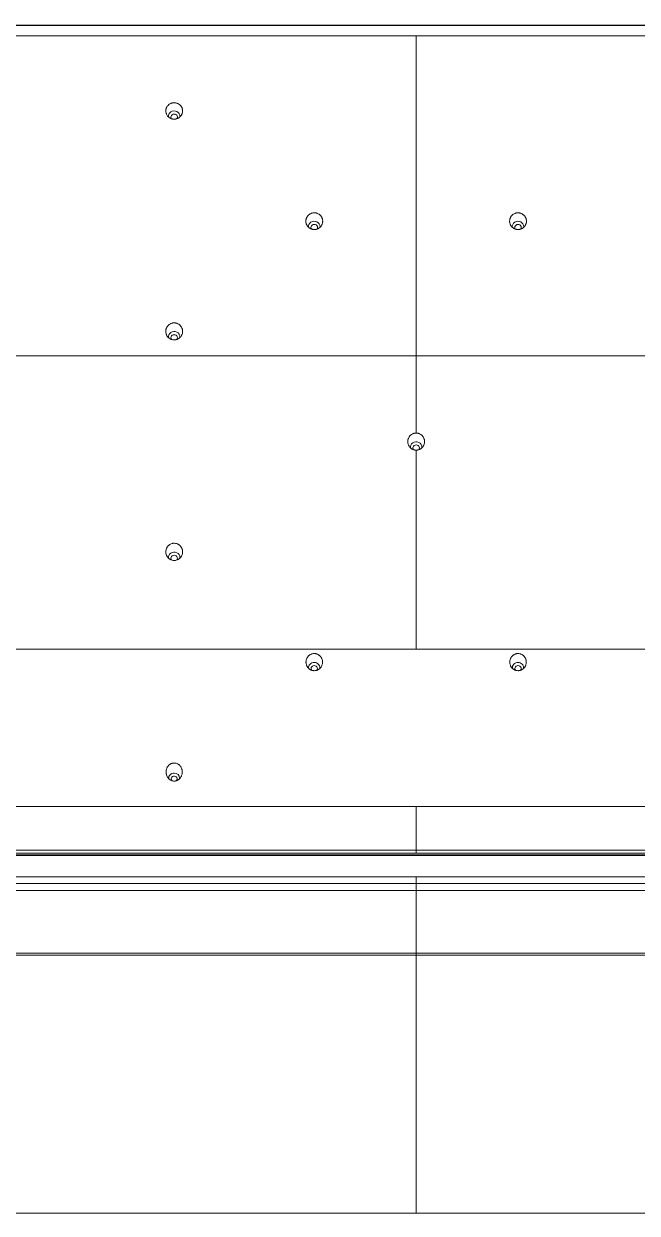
# Model space of a CAD drawing. Header units: inches. Extents: x 3778 to 56227, y -16914 to 35091.
# Drawn here: x 47082.6 to 47155.2, y -10690.3 to -10549.6 of the extents above; entities that cross this region are included whole.
import ezdxf

# ---------------------------------------------------------------- set-up
doc = ezdxf.new("R2010")
doc.units = ezdxf.units.IN
doc.header["$LTSCALE"] = 100
doc.header["$MEASUREMENT"] = 0
doc.layers.add('2-con', color=2, linetype='Continuous')
doc.layers.add('mark-B', color=2, linetype='Continuous', lineweight=20)

# ---------------------------------------------------------------- blocks, each defined once
blk = doc.blocks.new('무풍1way 일반')
at = {"layer": 'mark-B'}
for p, q in [((0, -390.27), (0, -390.48)), ((0, -390.27), (0, -390.48)), ((0, -398.74), (0, -399.52)), ((0, -398.74), (0, -399.52)), ((0, -402.05), (0, -402.14)), ((0, -402.34), (0, -402.66)), ((0, -402.66), (0, -407.82)), ((-439.26, -500.22), (439.26, -500.22)), ((-439.26, -500.24), (439.26, -500.24))]:
    blk.add_line(p, q, dxfattribs=at)
for centre, major_axis, start_param, end_param in [((28.62, -411.21), (-0.641, 0), 6.096653, 6.283185), ((28.62, -411.21), (-0.641, 0), 0, 1.570794), ((28.62, -411.11), (0.346, 0), 2.380343, 6.283185), ((28.62, -411.21), (-0.641, 0), 1.570794, 3.288362), ((28.62, -411.11), (0.346, 0), 0, 0.853236), ((-12.05, -424.26), (-0.666, 0), 6.13553, 6.283185), ((-12.05, -424.26), (-0.666, 0), 0, 1.5708), ((-12.05, -424.16), (0.372, 0), 2.50954, 6.283185), ((-12.05, -424.26), (-0.666, 0), 1.570794, 3.286499), ((-12.05, -424.16), (0.372, 0), 0, 0.653554), ((12.05, -424.26), (-0.666, 0), 6.14093, 6.283185), ((12.05, -424.26), (-0.666, 0), 0, 1.5708), ((12.05, -424.16), (0.372, 0), 2.493546, 6.283185), ((12.05, -424.26), (-0.666, 0), 1.570794, 3.290714), ((12.05, -424.16), (0.372, 0), 0, 0.633621), ((28.62, -437.3), (-0.681, 0), 0, 3.311922), ((28.62, -437.3), (-0.681, 0), 6.15644, 6.283185), ((28.62, -437.2), (0.387, 0), 2.490793, 6.283185), ((28.62, -437.2), (0.387, 0), 0, 0.634301), ((0, -450.25), (0.387, 0), 2.526337, 6.283185), ((0, -450.25), (0.387, 0), 0, 0.613598), ((0, -450.34), (-0.681, 0), 6.135337, 6.283185), ((0, -450.34), (-0.681, 0), 0, 3.300442), ((28.62, -463.39), (-0.681, 0), 0, 3.286792), ((28.62, -463.39), (-0.681, 0), 6.15379, 6.283185), ((28.62, -463.29), (0.387, 0), 2.540567, 6.283185), ((28.62, -463.29), (0.387, 0), 0, 0.589341), ((-12.05, -476.43), (-0.681, 0), 0, 3.280215), ((-12.05, -476.43), (-0.681, 0), 6.165082, 6.283185), ((-12.05, -476.33), (0.387, 0), 2.580027, 6.283185), ((-12.05, -476.33), (0.387, 0), 0, 0.551253), ((12.05, -476.43), (-0.681, 0), 0, 3.276874), ((12.05, -476.43), (-0.681, 0), 6.16066, 6.283185), ((12.05, -476.33), (0.387, 0), 2.577081, 6.283185), ((12.05, -476.33), (0.387, 0), 0, 0.54782), ((28.62, -489.48), (-0.681, 0), 6.167241, 6.283185), ((28.62, -489.48), (-0.681, 0), 0, 3.267548), ((28.62, -489.38), (0.387, 0), 2.611061, 6.283185), ((28.62, -489.38), (0.387, 0), 0, 0.506585)]:
    blk.add_ellipse(centre, major_axis=major_axis, ratio=0.913545, start_param=start_param, end_param=end_param, dxfattribs=at)
for points, degree, knots in [([(-456.22, -359.74), (-451.47, -359.74), (-441.96, -359.74), (-422.95, -359.74), (-389.69, -359.74), (-342.16, -359.74), (-285.14, -359.74), (-209.1, -359.74), (-114.05, -359.74), (-38.02, -359.74), (0, -359.74)], 3, [0, 0, 0, 0, 0.03125, 0.0625, 0.125, 0.25, 0.375, 0.5, 0.75, 1, 1, 1, 1]), ([(-456.22, -359.74), (-451.47, -359.74), (-441.96, -359.74), (-422.95, -359.74), (-389.69, -359.74), (-342.16, -359.74), (-285.14, -359.74), (-209.1, -359.74), (-114.05, -359.74), (-38.02, -359.74), (0, -359.74)], 3, [0, 0, 0, 0, 0.03125, 0.0625, 0.125, 0.25, 0.375, 0.5, 0.75, 1, 1, 1, 1]), ([(0, -359.74), (38.02, -359.74), (114.05, -359.74), (209.1, -359.74), (285.14, -359.74), (342.16, -359.74), (389.69, -359.74), (422.95, -359.74), (441.96, -359.74), (451.47, -359.74), (456.22, -359.74)], 3, [0, 0, 0, 0, 0.25, 0.5, 0.625, 0.75, 0.875, 0.9375, 0.96875, 1, 1, 1, 1]), ([(0, -359.74), (38.02, -359.74), (114.05, -359.74), (209.1, -359.74), (285.14, -359.74), (342.16, -359.74), (389.69, -359.74), (422.95, -359.74), (441.96, -359.74), (451.47, -359.74), (456.22, -359.74)], 3, [0, 0, 0, 0, 0.25, 0.5, 0.625, 0.75, 0.875, 0.9375, 0.96875, 1, 1, 1, 1]), ([(0, -390.48), (-70.86, -390.48), (-141.72, -390.48), (-248.01, -390.48), (-301.15, -390.48), (-363.15, -390.48), (-394.15, -390.48), (-411.87, -390.48), (-420.73, -390.48), (-425.15, -390.48)], 3, [0, 0, 0, 0, 0.5, 0.5, 0.75, 0.875, 0.9375, 0.96875, 1, 1, 1, 1]), ([(0, -390.48), (-70.86, -390.48), (-141.72, -390.48), (-248.01, -390.48), (-301.15, -390.48), (-363.15, -390.48), (-394.15, -390.48), (-411.87, -390.48), (-420.73, -390.48), (-425.15, -390.48)], 3, [0, 0, 0, 0, 0.5, 0.5, 0.75, 0.875, 0.9375, 0.96875, 1, 1, 1, 1]), ([(425.15, -390.48), (420.73, -390.48), (411.87, -390.48), (394.15, -390.48), (363.15, -390.48), (301.15, -390.48), (177.15, -390.48), (70.86, -390.48), (0, -390.48)], 3, [0, 0, 0, 0, 0.03125, 0.0625, 0.125, 0.25, 0.5, 1, 1, 1, 1]), ([(425.15, -390.48), (420.73, -390.48), (411.87, -390.48), (394.15, -390.48), (363.15, -390.48), (301.15, -390.48), (177.15, -390.48), (70.86, -390.48), (0, -390.48)], 3, [0, 0, 0, 0, 0.03125, 0.0625, 0.125, 0.25, 0.5, 1, 1, 1, 1]), ([(0, -397.9), (-35.56, -397.9), (-106.68, -397.9), (-213.36, -397.9), (-302.26, -397.9), (-364.49, -397.9), (-395.6, -397.9), (-413.38, -397.9), (-422.27, -397.9), (-426.72, -397.9)], 3, [0, 0, 0, 0, 0.25, 0.5, 0.75, 0.875, 0.9375, 0.96875, 1, 1, 1, 1]), ([(0, -397.9), (-35.56, -397.9), (-106.68, -397.9), (-213.36, -397.9), (-302.26, -397.9), (-364.49, -397.9), (-395.6, -397.9), (-413.38, -397.9), (-422.27, -397.9), (-426.72, -397.9)], 3, [0, 0, 0, 0, 0.25, 0.5, 0.75, 0.875, 0.9375, 0.96875, 1, 1, 1, 1]), ([(426.72, -397.9), (422.27, -397.9), (413.38, -397.9), (395.6, -397.9), (364.49, -397.9), (302.26, -397.9), (213.36, -397.9), (106.68, -397.9), (35.56, -397.9), (0, -397.9)], 3, [0, 0, 0, 0, 0.03125, 0.0625, 0.125, 0.25, 0.5, 0.75, 1, 1, 1, 1]), ([(426.72, -397.9), (422.27, -397.9), (413.38, -397.9), (395.6, -397.9), (364.49, -397.9), (302.26, -397.9), (213.36, -397.9), (106.68, -397.9), (35.56, -397.9), (0, -397.9)], 3, [0, 0, 0, 0, 0.03125, 0.0625, 0.125, 0.25, 0.5, 0.75, 1, 1, 1, 1]), ([(-426.89, -398.74), (-422.45, -398.74), (-418, -398.74), (-409.11, -398.74), (-404.66, -398.74), (-391.32, -398.74), (-382.43, -398.74), (-355.74, -398.74), (-302.38, -398.74), (-249.02, -398.74), (-142.3, -398.74), (-71.15, -398.74), (0, -398.74)], 3, [0, 0, 0, 0, 0.03125, 0.03125, 0.0625, 0.0625, 0.125, 0.125, 0.25, 0.5, 0.5, 1, 1, 1, 1]), ([(-426.89, -398.74), (-422.45, -398.74), (-418, -398.74), (-409.11, -398.74), (-404.66, -398.74), (-391.32, -398.74), (-382.43, -398.74), (-355.74, -398.74), (-302.38, -398.74), (-249.02, -398.74), (-142.3, -398.74), (-71.15, -398.74), (0, -398.74)], 3, [0, 0, 0, 0, 0.03125, 0.03125, 0.0625, 0.0625, 0.125, 0.125, 0.25, 0.5, 0.5, 1, 1, 1, 1]), ([(0, -398.74), (71.15, -398.74), (142.3, -398.74), (249.02, -398.74), (284.6, -398.74), (337.96, -398.74), (355.74, -398.74), (382.43, -398.74), (391.32, -398.74), (404.66, -398.74), (409.11, -398.74), (418, -398.74), (422.45, -398.74), (426.89, -398.74)], 3, [0, 0, 0, 0, 0.5, 0.5, 0.75, 0.75, 0.875, 0.875, 0.9375, 0.9375, 0.96875, 0.96875, 1, 1, 1, 1]), ([(0, -398.74), (71.15, -398.74), (142.3, -398.74), (249.02, -398.74), (284.6, -398.74), (337.96, -398.74), (355.74, -398.74), (382.43, -398.74), (391.32, -398.74), (404.66, -398.74), (409.11, -398.74), (418, -398.74), (422.45, -398.74), (426.89, -398.74)], 3, [0, 0, 0, 0, 0.5, 0.5, 0.75, 0.75, 0.875, 0.875, 0.9375, 0.9375, 0.96875, 0.96875, 1, 1, 1, 1]), ([(-426.89, -402.05), (-422.44, -402.05), (-418, -402.05), (-409.1, -402.05), (-404.66, -402.05), (-391.32, -402.05), (-382.42, -402.05), (-355.74, -402.05), (-337.96, -402.05), (-284.59, -402.05), (-249.02, -402.05), (-142.3, -402.05), (-71.15, -402.05), (0, -402.05)], 3, [0, 0, 0, 0, 0.03125, 0.03125, 0.0625, 0.0625, 0.125, 0.125, 0.25, 0.25, 0.5, 0.5, 1, 1, 1, 1]), ([(0, -402.14), (-71.15, -402.14), (-142.3, -402.14), (-249.02, -402.14), (-284.59, -402.14), (-337.95, -402.14), (-355.74, -402.14), (-382.42, -402.14), (-391.31, -402.14), (-404.65, -402.14), (-409.1, -402.14), (-417.99, -402.14), (-422.44, -402.14), (-426.89, -402.14)], 3, [0, 0, 0, 0, 0.5, 0.5, 0.75, 0.75, 0.875, 0.875, 0.9375, 0.9375, 0.96875, 0.96875, 1, 1, 1, 1]), ([(0, -402.05), (71.15, -402.05), (142.3, -402.05), (249.02, -402.05), (284.59, -402.05), (337.96, -402.05), (355.74, -402.05), (382.42, -402.05), (391.32, -402.05), (404.66, -402.05), (409.1, -402.05), (418, -402.05), (422.44, -402.05), (426.89, -402.05)], 3, [0, 0, 0, 0, 0.5, 0.5, 0.75, 0.75, 0.875, 0.875, 0.9375, 0.9375, 0.96875, 0.96875, 1, 1, 1, 1]), ([(426.89, -402.14), (422.44, -402.14), (417.99, -402.14), (409.1, -402.14), (404.65, -402.14), (391.31, -402.14), (382.42, -402.14), (355.74, -402.14), (337.95, -402.14), (284.59, -402.14), (249.02, -402.14), (142.3, -402.14), (71.15, -402.14), (0, -402.14)], 3, [0, 0, 0, 0, 0.03125, 0.03125, 0.0625, 0.0625, 0.125, 0.125, 0.25, 0.25, 0.5, 0.5, 1, 1, 1, 1]), ([(27.74, -411.49), (27.75, -411.47), (27.75, -411.46), (27.77, -411.43), (27.78, -411.4), (27.8, -411.37), (27.81, -411.34), (27.82, -411.32), (27.86, -411.25), (27.9, -411.2), (27.96, -411.14), (27.97, -411.13), (28, -411.1), (28.01, -411.09), (28.05, -411.06), (28.1, -411.02), (28.17, -410.97), (28.21, -410.95), (28.24, -410.93), (28.26, -410.93), (28.33, -410.89), (28.4, -410.87), (28.48, -410.86), (28.5, -410.86), (28.53, -410.85), (28.55, -410.85), (28.6, -410.85), (28.66, -410.85), (28.73, -410.85), (28.78, -410.86), (28.79, -410.87), (28.83, -410.87), (28.84, -410.88), (28.92, -410.9), (28.98, -410.93), (29.07, -410.97), (29.1, -410.99), (29.14, -411.02), (29.15, -411.03), (29.18, -411.05), (29.19, -411.06), (29.25, -411.12), (29.3, -411.16), (29.36, -411.24), (29.38, -411.27), (29.41, -411.31), (29.41, -411.33), (29.43, -411.35), (29.44, -411.37), (29.48, -411.44), (29.5, -411.5), (29.53, -411.6), (29.54, -411.63), (29.55, -411.68), (29.55, -411.7), (29.56, -411.73), (29.56, -411.74), (29.57, -411.83), (29.58, -411.89), (29.57, -411.99), (29.57, -412.02), (29.57, -412.07), (29.56, -412.09), (29.56, -412.12), (29.56, -412.14), (29.54, -412.22), (29.52, -412.29), (29.49, -412.36), (29.48, -412.38), (29.47, -412.41), (29.46, -412.42), (29.44, -412.47), (29.42, -412.5), (29.37, -412.58), (29.33, -412.63), (29.24, -412.73), (29.19, -412.78), (29.11, -412.83), (29.08, -412.85), (29.02, -412.89), (28.99, -412.9), (28.93, -412.93), (28.9, -412.94), (28.85, -412.95), (28.84, -412.96), (28.81, -412.96), (28.79, -412.97), (28.71, -412.98), (28.64, -412.99), (28.54, -412.98), (28.51, -412.98), (28.44, -412.97), (28.41, -412.96), (28.31, -412.93), (28.25, -412.91), (28.18, -412.87), (28.17, -412.86), (28.14, -412.84), (28.12, -412.83), (28.08, -412.8), (28.06, -412.78), (27.98, -412.72), (27.94, -412.67), (27.88, -412.61), (27.87, -412.59), (27.85, -412.57), (27.85, -412.55), (27.82, -412.51), (27.8, -412.48), (27.76, -412.39), (27.73, -412.33), (27.71, -412.25), (27.7, -412.24), (27.69, -412.2), (27.69, -412.19), (27.68, -412.14), (27.67, -412.11), (27.66, -412.01), (27.66, -411.94), (27.66, -411.86), (27.66, -411.84), (27.66, -411.81), (27.67, -411.79), (27.67, -411.74), (27.68, -411.71), (27.7, -411.61), (27.72, -411.55), (27.74, -411.49)], 3, [0, 0, 0, 0, 0.007813, 0.007813, 0.015625, 0.023438, 0.023438, 0.03125, 0.03125, 0.0625, 0.0625, 0.070313, 0.070313, 0.078125, 0.078125, 0.09375, 0.109375, 0.117188, 0.117188, 0.125, 0.125, 0.15625, 0.15625, 0.164063, 0.164063, 0.171875, 0.171875, 0.1875, 0.203125, 0.203125, 0.210938, 0.210938, 0.21875, 0.21875, 0.25, 0.25, 0.265625, 0.265625, 0.273438, 0.273438, 0.28125, 0.28125, 0.3125, 0.3125, 0.328125, 0.328125, 0.335938, 0.335938, 0.34375, 0.34375, 0.375, 0.375, 0.390625, 0.390625, 0.398438, 0.398438, 0.40625, 0.40625, 0.4375, 0.4375, 0.453125, 0.453125, 0.460938, 0.460938, 0.46875, 0.46875, 0.5, 0.5, 0.507813, 0.507813, 0.515625, 0.515625, 0.53125, 0.53125, 0.5625, 0.5625, 0.59375, 0.59375, 0.609375, 0.609375, 0.625, 0.625, 0.640625, 0.640625, 0.648438, 0.648438, 0.65625, 0.65625, 0.6875, 0.6875, 0.703125, 0.703125, 0.71875, 0.71875, 0.75, 0.75, 0.757813, 0.757813, 0.765625, 0.765625, 0.78125, 0.78125, 0.8125, 0.8125, 0.820313, 0.820313, 0.828125, 0.828125, 0.84375, 0.84375, 0.875, 0.875, 0.882813, 0.882813, 0.890625, 0.890625, 0.90625, 0.90625, 0.9375, 0.9375, 0.945313, 0.945313, 0.953125, 0.953125, 0.96875, 0.96875, 1, 1, 1, 1]), ([(-11.23, -424.36), (-11.19, -424.42), (-11.16, -424.48), (-11.12, -424.6), (-11.1, -424.66), (-11.08, -424.74), (-11.08, -424.76), (-11.08, -424.79), (-11.07, -424.84), (-11.07, -424.92), (-11.07, -424.98), (-11.08, -425.03), (-11.08, -425.05), (-11.08, -425.08), (-11.08, -425.1), (-11.1, -425.18), (-11.12, -425.24), (-11.15, -425.33), (-11.17, -425.36), (-11.19, -425.4), (-11.2, -425.42), (-11.21, -425.45), (-11.22, -425.46), (-11.27, -425.53), (-11.31, -425.58), (-11.37, -425.65), (-11.4, -425.67), (-11.45, -425.72), (-11.47, -425.74), (-11.55, -425.79), (-11.61, -425.82), (-11.7, -425.86), (-11.73, -425.88), (-11.79, -425.9), (-11.86, -425.91), (-11.92, -425.92), (-11.97, -425.93), (-11.99, -425.93), (-12.02, -425.93), (-12.04, -425.93), (-12.12, -425.93), (-12.18, -425.92), (-12.28, -425.9), (-12.31, -425.89), (-12.37, -425.87), (-12.4, -425.86), (-12.49, -425.82), (-12.55, -425.79), (-12.62, -425.74), (-12.63, -425.73), (-12.66, -425.71), (-12.7, -425.68), (-12.75, -425.62), (-12.8, -425.58), (-12.83, -425.54), (-12.84, -425.52), (-12.85, -425.5), (-12.86, -425.48), (-12.91, -425.41), (-12.94, -425.36), (-12.97, -425.26), (-12.98, -425.23), (-13, -425.17), (-13.01, -425.14), (-13.02, -425.04), (-13.03, -424.98), (-13.03, -424.88), (-13.03, -424.85), (-13.02, -424.78), (-13.02, -424.75), (-13, -424.65), (-12.98, -424.59), (-12.95, -424.52), (-12.94, -424.5), (-12.93, -424.47), (-12.91, -424.43), (-12.87, -424.36), (-12.83, -424.3), (-12.8, -424.27), (-12.79, -424.25), (-12.77, -424.23), (-12.76, -424.22), (-12.7, -424.16), (-12.65, -424.11), (-12.57, -424.06), (-12.55, -424.04), (-12.5, -424.02), (-12.49, -424.01), (-12.46, -423.99), (-12.44, -423.99), (-12.37, -423.95), (-12.31, -423.93), (-12.23, -423.92), (-12.21, -423.91), (-12.18, -423.91), (-12.16, -423.91), (-12.11, -423.9), (-12.08, -423.9), (-11.98, -423.9), (-11.92, -423.91), (-11.82, -423.93), (-11.79, -423.94), (-11.72, -423.96), (-11.66, -423.98), (-11.61, -424.01), (-11.56, -424.03), (-11.55, -424.04), (-11.52, -424.06), (-11.51, -424.07), (-11.44, -424.12), (-11.39, -424.16), (-11.32, -424.23), (-11.3, -424.26), (-11.26, -424.31), (-11.24, -424.34), (-11.23, -424.36)], 3, [0, 0, 0, 0, 0.03125, 0.03125, 0.0625, 0.0625, 0.070313, 0.070313, 0.078125, 0.09375, 0.109375, 0.109375, 0.117188, 0.117188, 0.125, 0.125, 0.15625, 0.15625, 0.171875, 0.171875, 0.179688, 0.179688, 0.1875, 0.1875, 0.21875, 0.21875, 0.234375, 0.234375, 0.25, 0.25, 0.28125, 0.28125, 0.296875, 0.296875, 0.3125, 0.328125, 0.328125, 0.335938, 0.335938, 0.34375, 0.34375, 0.375, 0.375, 0.390625, 0.390625, 0.40625, 0.40625, 0.4375, 0.4375, 0.445313, 0.445313, 0.453125, 0.46875, 0.484375, 0.484375, 0.492188, 0.492188, 0.5, 0.5, 0.53125, 0.53125, 0.546875, 0.546875, 0.5625, 0.5625, 0.59375, 0.59375, 0.609375, 0.609375, 0.625, 0.625, 0.65625, 0.65625, 0.664063, 0.664063, 0.671875, 0.6875, 0.703125, 0.703125, 0.710938, 0.710938, 0.71875, 0.71875, 0.75, 0.75, 0.765625, 0.765625, 0.773438, 0.773438, 0.78125, 0.78125, 0.8125, 0.8125, 0.820313, 0.820313, 0.828125, 0.828125, 0.84375, 0.84375, 0.875, 0.875, 0.890625, 0.890625, 0.90625, 0.921875, 0.921875, 0.929687, 0.929687, 0.9375, 0.9375, 0.96875, 0.96875, 0.984375, 0.984375, 1, 1, 1, 1]), ([(11.23, -424.36), (11.24, -424.34), (11.26, -424.31), (11.3, -424.26), (11.32, -424.23), (11.39, -424.16), (11.44, -424.12), (11.51, -424.07), (11.52, -424.06), (11.55, -424.04), (11.56, -424.03), (11.61, -424.01), (11.66, -423.98), (11.72, -423.96), (11.79, -423.94), (11.82, -423.93), (11.92, -423.91), (11.98, -423.9), (12.08, -423.9), (12.11, -423.9), (12.16, -423.91), (12.18, -423.91), (12.21, -423.91), (12.23, -423.92), (12.31, -423.93), (12.37, -423.95), (12.44, -423.99), (12.46, -423.99), (12.49, -424.01), (12.5, -424.02), (12.55, -424.04), (12.57, -424.06), (12.65, -424.11), (12.7, -424.16), (12.76, -424.22), (12.77, -424.23), (12.79, -424.25), (12.8, -424.27), (12.83, -424.3), (12.87, -424.36), (12.91, -424.43), (12.93, -424.47), (12.94, -424.5), (12.95, -424.52), (12.98, -424.59), (13, -424.65), (13.02, -424.75), (13.02, -424.78), (13.03, -424.85), (13.03, -424.88), (13.03, -424.98), (13.02, -425.04), (13.01, -425.14), (13, -425.17), (12.98, -425.23), (12.97, -425.26), (12.94, -425.36), (12.91, -425.41), (12.86, -425.48), (12.85, -425.5), (12.84, -425.52), (12.83, -425.54), (12.8, -425.58), (12.75, -425.62), (12.7, -425.68), (12.66, -425.71), (12.63, -425.73), (12.62, -425.74), (12.55, -425.79), (12.49, -425.82), (12.4, -425.86), (12.37, -425.87), (12.31, -425.89), (12.28, -425.9), (12.18, -425.92), (12.12, -425.93), (12.04, -425.93), (12.02, -425.93), (11.99, -425.93), (11.97, -425.93), (11.92, -425.92), (11.86, -425.91), (11.79, -425.9), (11.73, -425.88), (11.7, -425.86), (11.61, -425.82), (11.55, -425.79), (11.47, -425.74), (11.45, -425.72), (11.4, -425.67), (11.37, -425.65), (11.31, -425.58), (11.27, -425.53), (11.22, -425.46), (11.21, -425.45), (11.2, -425.42), (11.19, -425.4), (11.17, -425.36), (11.15, -425.33), (11.12, -425.24), (11.1, -425.18), (11.08, -425.1), (11.08, -425.08), (11.08, -425.05), (11.08, -425.03), (11.07, -424.98), (11.07, -424.92), (11.07, -424.84), (11.08, -424.79), (11.08, -424.76), (11.08, -424.74), (11.1, -424.66), (11.12, -424.6), (11.16, -424.48), (11.19, -424.42), (11.23, -424.36)], 3, [0, 0, 0, 0, 0.015625, 0.015625, 0.03125, 0.03125, 0.0625, 0.0625, 0.070313, 0.070313, 0.078125, 0.078125, 0.09375, 0.109375, 0.109375, 0.125, 0.125, 0.15625, 0.15625, 0.171875, 0.171875, 0.179687, 0.179687, 0.1875, 0.1875, 0.21875, 0.21875, 0.226562, 0.226562, 0.234375, 0.234375, 0.25, 0.25, 0.28125, 0.28125, 0.289062, 0.289062, 0.296875, 0.296875, 0.3125, 0.328125, 0.335937, 0.335937, 0.34375, 0.34375, 0.375, 0.375, 0.390625, 0.390625, 0.40625, 0.40625, 0.4375, 0.4375, 0.453125, 0.453125, 0.46875, 0.46875, 0.5, 0.5, 0.507812, 0.507812, 0.515625, 0.515625, 0.53125, 0.546875, 0.554687, 0.554687, 0.5625, 0.5625, 0.59375, 0.59375, 0.609375, 0.609375, 0.625, 0.625, 0.65625, 0.65625, 0.664062, 0.664062, 0.671875, 0.671875, 0.6875, 0.703125, 0.703125, 0.71875, 0.71875, 0.75, 0.75, 0.765625, 0.765625, 0.78125, 0.78125, 0.8125, 0.8125, 0.820312, 0.820312, 0.828125, 0.828125, 0.84375, 0.84375, 0.875, 0.875, 0.882812, 0.882812, 0.890625, 0.890625, 0.90625, 0.921875, 0.929687, 0.929687, 0.9375, 0.9375, 0.96875, 0.96875, 1, 1, 1, 1]), ([(0, -426.45), (0, -426.77), (0, -434.62), (0, -442.47), (0, -449.98)], 3, [0, 0, 0, 0, 0.040739, 1, 1, 1, 1]), ([(29.61, -437.9), (29.61, -437.93), (29.61, -437.96), (29.61, -438.03), (29.61, -438.06), (29.59, -438.16), (29.58, -438.22), (29.55, -438.32), (29.54, -438.35), (29.52, -438.39), (29.51, -438.41), (29.49, -438.44), (29.49, -438.45), (29.45, -438.52), (29.41, -438.58), (29.34, -438.65), (29.32, -438.68), (29.27, -438.72), (29.22, -438.76), (29.16, -438.81), (29.11, -438.84), (29.09, -438.85), (29.07, -438.86), (29, -438.9), (28.93, -438.92), (28.84, -438.95), (28.81, -438.96), (28.74, -438.97), (28.71, -438.97), (28.61, -438.98), (28.54, -438.97), (28.46, -438.96), (28.44, -438.96), (28.41, -438.95), (28.39, -438.95), (28.35, -438.93), (28.28, -438.92), (28.21, -438.88), (28.16, -438.86), (28.13, -438.84), (28.12, -438.84), (28.05, -438.79), (28, -438.75), (27.92, -438.69), (27.9, -438.66), (27.87, -438.62), (27.86, -438.61), (27.84, -438.59), (27.83, -438.57), (27.78, -438.51), (27.75, -438.45), (27.71, -438.38), (27.7, -438.36), (27.69, -438.33), (27.69, -438.31), (27.67, -438.27), (27.66, -438.24), (27.64, -438.14), (27.63, -438.08), (27.62, -437.98), (27.62, -437.95), (27.62, -437.88), (27.63, -437.85), (27.64, -437.75), (27.66, -437.69), (27.7, -437.56), (27.72, -437.5), (27.77, -437.42), (27.79, -437.39), (27.82, -437.35), (27.83, -437.33), (27.85, -437.31), (27.86, -437.29), (27.91, -437.23), (27.96, -437.19), (28.03, -437.14), (28.04, -437.13), (28.07, -437.11), (28.08, -437.1), (28.12, -437.07), (28.15, -437.05), (28.24, -437.01), (28.3, -436.99), (28.43, -436.95), (28.5, -436.94), (28.59, -436.94), (28.63, -436.94), (28.68, -436.94), (28.69, -436.94), (28.73, -436.94), (28.74, -436.94), (28.83, -436.96), (28.89, -436.97), (28.97, -437), (28.98, -437.01), (29.01, -437.02), (29.03, -437.03), (29.07, -437.05), (29.1, -437.06), (29.19, -437.12), (29.24, -437.16), (29.3, -437.21), (29.31, -437.22), (29.33, -437.25), (29.35, -437.26), (29.38, -437.3), (29.42, -437.35), (29.46, -437.42), (29.49, -437.46), (29.5, -437.49), (29.51, -437.5), (29.54, -437.58), (29.59, -437.7), (29.61, -437.83), (29.61, -437.9)], 3, [0, 0, 0, 0, 0.015625, 0.015625, 0.03125, 0.03125, 0.0625, 0.0625, 0.078125, 0.078125, 0.085937, 0.085937, 0.09375, 0.09375, 0.125, 0.125, 0.140625, 0.140625, 0.15625, 0.171875, 0.179688, 0.179688, 0.1875, 0.1875, 0.21875, 0.21875, 0.234375, 0.234375, 0.25, 0.25, 0.28125, 0.28125, 0.289062, 0.289062, 0.296875, 0.296875, 0.3125, 0.328125, 0.335937, 0.335937, 0.34375, 0.34375, 0.375, 0.375, 0.390625, 0.390625, 0.398437, 0.398437, 0.40625, 0.40625, 0.4375, 0.4375, 0.445312, 0.445312, 0.453125, 0.453125, 0.46875, 0.46875, 0.5, 0.5, 0.515625, 0.515625, 0.53125, 0.53125, 0.5625, 0.5625, 0.59375, 0.59375, 0.609375, 0.609375, 0.617188, 0.617188, 0.625, 0.625, 0.65625, 0.65625, 0.664063, 0.664063, 0.671875, 0.671875, 0.6875, 0.6875, 0.71875, 0.71875, 0.75, 0.75, 0.765625, 0.765625, 0.773437, 0.773437, 0.78125, 0.78125, 0.8125, 0.8125, 0.820312, 0.820312, 0.828125, 0.828125, 0.84375, 0.84375, 0.875, 0.875, 0.882812, 0.882812, 0.890625, 0.890625, 0.90625, 0.921875, 0.929687, 0.929687, 0.9375, 0.9375, 0.96875, 1, 1, 1, 1]), ([(0, -452.01), (-0.07, -452.01), (-0.13, -452), (-0.23, -451.98), (-0.26, -451.97), (-0.31, -451.96), (-0.32, -451.95), (-0.36, -451.94), (-0.37, -451.94), (-0.45, -451.9), (-0.5, -451.87), (-0.57, -451.82), (-0.59, -451.81), (-0.61, -451.79), (-0.63, -451.78), (-0.66, -451.75), (-0.71, -451.71), (-0.75, -451.66), (-0.78, -451.62), (-0.79, -451.61), (-0.81, -451.58), (-0.82, -451.57), (-0.87, -451.5), (-0.9, -451.44), (-0.93, -451.35), (-0.94, -451.32), (-0.96, -451.27), (-0.96, -451.25), (-0.97, -451.22), (-0.97, -451.21), (-0.99, -451.13), (-0.99, -451.06), (-0.99, -450.98), (-0.99, -450.96), (-0.99, -450.93), (-0.99, -450.91), (-0.99, -450.87), (-0.98, -450.83), (-0.96, -450.74), (-0.95, -450.67), (-0.91, -450.58), (-0.9, -450.55), (-0.87, -450.49), (-0.85, -450.47), (-0.8, -450.38), (-0.76, -450.33), (-0.7, -450.27), (-0.69, -450.26), (-0.66, -450.24), (-0.63, -450.21), (-0.56, -450.16), (-0.5, -450.12), (-0.46, -450.1), (-0.45, -450.09), (-0.42, -450.08), (-0.4, -450.07), (-0.33, -450.04), (-0.26, -450.02), (-0.17, -450), (-0.13, -449.99), (-0.07, -449.98), (-0.03, -449.98), (0, -449.98)], 3, [0, 0, 0, 0, 0.0625, 0.0625, 0.09375, 0.09375, 0.109375, 0.109375, 0.125, 0.125, 0.1875, 0.1875, 0.203125, 0.203125, 0.21875, 0.21875, 0.25, 0.28125, 0.28125, 0.296875, 0.296875, 0.3125, 0.3125, 0.375, 0.375, 0.40625, 0.40625, 0.421875, 0.421875, 0.4375, 0.4375, 0.5, 0.5, 0.515625, 0.515625, 0.53125, 0.53125, 0.5625, 0.5625, 0.625, 0.625, 0.65625, 0.65625, 0.6875, 0.6875, 0.75, 0.75, 0.765625, 0.765625, 0.78125, 0.8125, 0.84375, 0.84375, 0.859375, 0.859375, 0.875, 0.875, 0.9375, 0.9375, 0.96875, 0.96875, 1, 1, 1, 1]), ([(0, -449.98), (0.03, -449.98), (0.07, -449.98), (0.13, -449.99), (0.17, -450), (0.26, -450.02), (0.33, -450.04), (0.4, -450.07), (0.42, -450.08), (0.45, -450.09), (0.46, -450.1), (0.5, -450.12), (0.56, -450.16), (0.63, -450.21), (0.66, -450.24), (0.69, -450.26), (0.7, -450.27), (0.76, -450.33), (0.8, -450.38), (0.85, -450.47), (0.87, -450.49), (0.9, -450.55), (0.91, -450.58), (0.95, -450.67), (0.96, -450.74), (0.98, -450.83), (0.99, -450.87), (0.99, -450.91), (0.99, -450.93), (0.99, -450.96), (0.99, -450.98), (0.99, -451.06), (0.99, -451.13), (0.97, -451.21), (0.97, -451.22), (0.96, -451.25), (0.96, -451.27), (0.94, -451.32), (0.93, -451.35), (0.9, -451.44), (0.87, -451.5), (0.82, -451.57), (0.81, -451.58), (0.79, -451.61), (0.78, -451.62), (0.75, -451.66), (0.71, -451.71), (0.66, -451.75), (0.63, -451.78), (0.61, -451.79), (0.59, -451.81), (0.57, -451.82), (0.5, -451.87), (0.45, -451.9), (0.37, -451.94), (0.36, -451.94), (0.32, -451.95), (0.31, -451.96), (0.26, -451.97), (0.23, -451.98), (0.13, -452), (0.07, -452.01), (0, -452.01)], 3, [0, 0, 0, 0, 0.03125, 0.03125, 0.0625, 0.0625, 0.125, 0.125, 0.140625, 0.140625, 0.15625, 0.15625, 0.1875, 0.21875, 0.234375, 0.234375, 0.25, 0.25, 0.3125, 0.3125, 0.34375, 0.34375, 0.375, 0.375, 0.4375, 0.4375, 0.46875, 0.46875, 0.484375, 0.484375, 0.5, 0.5, 0.5625, 0.5625, 0.578125, 0.578125, 0.59375, 0.59375, 0.625, 0.625, 0.6875, 0.6875, 0.703125, 0.703125, 0.71875, 0.71875, 0.75, 0.78125, 0.78125, 0.796875, 0.796875, 0.8125, 0.8125, 0.875, 0.875, 0.890625, 0.890625, 0.90625, 0.90625, 0.9375, 0.9375, 1, 1, 1, 1]), ([(0, -461.16), (0, -467.96), (0, -480.66), (0, -493.17), (0, -498.97)], 3, [0, 0, 0, 0, 0.531706, 1, 1, 1, 1]), ([(29.61, -463.99), (29.61, -464.05), (29.61, -464.12), (29.6, -464.2), (29.6, -464.21), (29.59, -464.24), (29.59, -464.26), (29.58, -464.31), (29.56, -464.37), (29.53, -464.44), (29.51, -464.49), (29.49, -464.52), (29.48, -464.53), (29.44, -464.6), (29.4, -464.66), (29.34, -464.73), (29.31, -464.75), (29.27, -464.8), (29.24, -464.82), (29.16, -464.88), (29.11, -464.91), (29.03, -464.95), (29.02, -464.95), (28.99, -464.97), (28.97, -464.97), (28.93, -464.99), (28.86, -465.01), (28.78, -465.03), (28.73, -465.03), (28.7, -465.04), (28.68, -465.04), (28.6, -465.04), (28.53, -465.04), (28.44, -465.02), (28.4, -465.02), (28.34, -465), (28.31, -464.99), (28.22, -464.96), (28.16, -464.93), (28.09, -464.88), (28.07, -464.88), (28.05, -464.86), (28.03, -464.85), (27.99, -464.82), (27.94, -464.78), (27.9, -464.73), (27.85, -464.68), (27.83, -464.65), (27.78, -464.57), (27.74, -464.52), (27.7, -464.43), (27.69, -464.4), (27.67, -464.34), (27.66, -464.31), (27.64, -464.21), (27.63, -464.15), (27.62, -464.05), (27.62, -464.02), (27.62, -463.97), (27.63, -463.95), (27.63, -463.92), (27.63, -463.91), (27.64, -463.83), (27.66, -463.76), (27.68, -463.69), (27.69, -463.67), (27.7, -463.64), (27.71, -463.63), (27.73, -463.58), (27.74, -463.55), (27.79, -463.47), (27.83, -463.42), (27.92, -463.32), (27.97, -463.27), (28.05, -463.21), (28.07, -463.19), (28.11, -463.17), (28.13, -463.16), (28.16, -463.14), (28.17, -463.14), (28.25, -463.1), (28.31, -463.08), (28.39, -463.06), (28.4, -463.05), (28.44, -463.05), (28.45, -463.04), (28.5, -463.04), (28.57, -463.03), (28.63, -463.03), (28.7, -463.03), (28.73, -463.04), (28.83, -463.05), (28.89, -463.07), (28.99, -463.1), (29.02, -463.11), (29.06, -463.14), (29.08, -463.14), (29.11, -463.16), (29.12, -463.17), (29.19, -463.21), (29.24, -463.25), (29.3, -463.31), (29.31, -463.32), (29.34, -463.34), (29.35, -463.35), (29.38, -463.39), (29.4, -463.42), (29.46, -463.49), (29.49, -463.55), (29.53, -463.64), (29.54, -463.67), (29.57, -463.73), (29.58, -463.76), (29.6, -463.86), (29.61, -463.92), (29.61, -463.99)], 3, [0, 0, 0, 0, 0.03125, 0.03125, 0.039062, 0.039062, 0.046875, 0.046875, 0.0625, 0.078125, 0.085937, 0.085937, 0.09375, 0.09375, 0.125, 0.125, 0.140625, 0.140625, 0.15625, 0.15625, 0.1875, 0.1875, 0.195312, 0.195312, 0.203125, 0.203125, 0.21875, 0.234375, 0.242187, 0.242187, 0.25, 0.25, 0.28125, 0.28125, 0.296875, 0.296875, 0.3125, 0.3125, 0.34375, 0.34375, 0.351562, 0.351562, 0.359375, 0.359375, 0.375, 0.390625, 0.390625, 0.40625, 0.40625, 0.4375, 0.4375, 0.453125, 0.453125, 0.46875, 0.46875, 0.5, 0.5, 0.515625, 0.515625, 0.523437, 0.523437, 0.53125, 0.53125, 0.5625, 0.5625, 0.570312, 0.570312, 0.578125, 0.578125, 0.59375, 0.59375, 0.625, 0.625, 0.65625, 0.65625, 0.671875, 0.671875, 0.679687, 0.679687, 0.6875, 0.6875, 0.71875, 0.71875, 0.726562, 0.726562, 0.734375, 0.734375, 0.75, 0.765625, 0.765625, 0.78125, 0.78125, 0.8125, 0.8125, 0.828125, 0.828125, 0.835937, 0.835937, 0.84375, 0.84375, 0.875, 0.875, 0.882812, 0.882812, 0.890625, 0.890625, 0.90625, 0.90625, 0.9375, 0.9375, 0.953125, 0.953125, 0.96875, 0.96875, 1, 1, 1, 1]), ([(-13.04, -477.03), (-13.04, -476.97), (-13.03, -476.9), (-13.01, -476.81), (-13, -476.78), (-12.98, -476.72), (-12.97, -476.69), (-12.93, -476.6), (-12.89, -476.54), (-12.84, -476.47), (-12.82, -476.44), (-12.77, -476.39), (-12.75, -476.37), (-12.68, -476.3), (-12.63, -476.26), (-12.54, -476.21), (-12.52, -476.2), (-12.46, -476.17), (-12.4, -476.14), (-12.33, -476.12), (-12.27, -476.11), (-12.24, -476.1), (-12.14, -476.08), (-12.07, -476.08), (-11.98, -476.08), (-11.94, -476.09), (-11.9, -476.09), (-11.88, -476.1), (-11.85, -476.1), (-11.83, -476.11), (-11.75, -476.13), (-11.69, -476.15), (-11.61, -476.18), (-11.6, -476.19), (-11.57, -476.2), (-11.56, -476.21), (-11.51, -476.24), (-11.49, -476.26), (-11.41, -476.31), (-11.36, -476.36), (-11.27, -476.45), (-11.23, -476.5), (-11.18, -476.59), (-11.17, -476.61), (-11.15, -476.66), (-11.14, -476.67), (-11.13, -476.7), (-11.12, -476.72), (-11.09, -476.79), (-11.08, -476.85), (-11.06, -476.93), (-11.06, -476.95), (-11.06, -476.98), (-11.06, -477), (-11.05, -477.04), (-11.05, -477.08), (-11.06, -477.17), (-11.07, -477.24), (-11.09, -477.31), (-11.09, -477.33), (-11.1, -477.36), (-11.11, -477.41), (-11.14, -477.48), (-11.17, -477.54), (-11.21, -477.59), (-11.22, -477.62), (-11.28, -477.7), (-11.32, -477.75), (-11.39, -477.81), (-11.42, -477.83), (-11.47, -477.87), (-11.5, -477.89), (-11.58, -477.94), (-11.64, -477.97), (-11.72, -478), (-11.73, -478), (-11.76, -478.01), (-11.78, -478.02), (-11.83, -478.03), (-11.86, -478.04), (-11.96, -478.05), (-12.02, -478.06), (-12.11, -478.05), (-12.12, -478.05), (-12.15, -478.05), (-12.2, -478.04), (-12.28, -478.03), (-12.35, -478.01), (-12.39, -477.99), (-12.41, -477.99), (-12.44, -477.98), (-12.45, -477.97), (-12.53, -477.94), (-12.58, -477.9), (-12.66, -477.85), (-12.69, -477.82), (-12.74, -477.78), (-12.76, -477.76), (-12.83, -477.69), (-12.87, -477.64), (-12.91, -477.57), (-12.92, -477.55), (-12.93, -477.52), (-12.95, -477.48), (-12.99, -477.41), (-13, -477.35), (-13.02, -477.3), (-13.02, -477.29), (-13.03, -477.25), (-13.03, -477.24), (-13.04, -477.16), (-13.05, -477.09), (-13.04, -477.03)], 3, [0, 0, 0, 0, 0.03125, 0.03125, 0.046875, 0.046875, 0.0625, 0.0625, 0.09375, 0.09375, 0.109375, 0.109375, 0.125, 0.125, 0.15625, 0.15625, 0.171875, 0.171875, 0.1875, 0.203125, 0.203125, 0.21875, 0.21875, 0.25, 0.25, 0.265625, 0.265625, 0.273437, 0.273437, 0.28125, 0.28125, 0.3125, 0.3125, 0.320312, 0.320312, 0.328125, 0.328125, 0.34375, 0.34375, 0.375, 0.375, 0.40625, 0.40625, 0.421875, 0.421875, 0.429688, 0.429688, 0.4375, 0.4375, 0.46875, 0.46875, 0.476563, 0.476563, 0.484375, 0.484375, 0.5, 0.5, 0.53125, 0.53125, 0.539062, 0.539062, 0.546875, 0.5625, 0.578125, 0.578125, 0.59375, 0.59375, 0.625, 0.625, 0.640625, 0.640625, 0.65625, 0.65625, 0.6875, 0.6875, 0.695312, 0.695312, 0.703125, 0.703125, 0.71875, 0.71875, 0.75, 0.75, 0.757812, 0.757812, 0.765625, 0.78125, 0.796875, 0.796875, 0.804687, 0.804687, 0.8125, 0.8125, 0.84375, 0.84375, 0.859375, 0.859375, 0.875, 0.875, 0.90625, 0.90625, 0.914062, 0.914062, 0.921875, 0.9375, 0.953125, 0.953125, 0.960937, 0.960937, 0.96875, 0.96875, 1, 1, 1, 1]), ([(13.04, -477.03), (13.05, -477.09), (13.04, -477.16), (13.03, -477.24), (13.03, -477.25), (13.02, -477.29), (13.02, -477.3), (13, -477.35), (12.99, -477.41), (12.95, -477.48), (12.93, -477.52), (12.92, -477.55), (12.91, -477.57), (12.87, -477.64), (12.83, -477.69), (12.76, -477.76), (12.74, -477.78), (12.69, -477.82), (12.66, -477.85), (12.58, -477.9), (12.53, -477.94), (12.45, -477.97), (12.44, -477.98), (12.41, -477.99), (12.39, -477.99), (12.35, -478.01), (12.28, -478.03), (12.2, -478.04), (12.15, -478.05), (12.12, -478.05), (12.11, -478.05), (12.02, -478.06), (11.96, -478.05), (11.86, -478.04), (11.83, -478.03), (11.78, -478.02), (11.76, -478.01), (11.73, -478), (11.72, -478), (11.64, -477.97), (11.58, -477.94), (11.5, -477.89), (11.47, -477.87), (11.42, -477.83), (11.39, -477.81), (11.32, -477.75), (11.28, -477.7), (11.22, -477.62), (11.21, -477.59), (11.17, -477.54), (11.14, -477.48), (11.11, -477.41), (11.1, -477.36), (11.09, -477.33), (11.09, -477.31), (11.07, -477.24), (11.06, -477.17), (11.05, -477.08), (11.05, -477.04), (11.06, -477), (11.06, -476.98), (11.06, -476.95), (11.06, -476.93), (11.08, -476.85), (11.09, -476.79), (11.12, -476.72), (11.13, -476.7), (11.14, -476.67), (11.15, -476.66), (11.17, -476.61), (11.18, -476.59), (11.23, -476.5), (11.27, -476.45), (11.36, -476.36), (11.41, -476.31), (11.49, -476.26), (11.51, -476.24), (11.56, -476.21), (11.57, -476.2), (11.6, -476.19), (11.61, -476.18), (11.69, -476.15), (11.75, -476.13), (11.83, -476.11), (11.85, -476.1), (11.88, -476.1), (11.9, -476.09), (11.94, -476.09), (11.98, -476.08), (12.07, -476.08), (12.14, -476.08), (12.24, -476.1), (12.27, -476.11), (12.33, -476.12), (12.4, -476.14), (12.46, -476.17), (12.52, -476.2), (12.54, -476.21), (12.63, -476.26), (12.68, -476.3), (12.75, -476.37), (12.77, -476.39), (12.82, -476.44), (12.84, -476.47), (12.89, -476.54), (12.93, -476.6), (12.97, -476.69), (12.98, -476.72), (13, -476.78), (13.01, -476.81), (13.03, -476.9), (13.04, -476.97), (13.04, -477.03)], 3, [0, 0, 0, 0, 0.03125, 0.03125, 0.039062, 0.039062, 0.046875, 0.046875, 0.0625, 0.078125, 0.085937, 0.085937, 0.09375, 0.09375, 0.125, 0.125, 0.140625, 0.140625, 0.15625, 0.15625, 0.1875, 0.1875, 0.195312, 0.195312, 0.203125, 0.203125, 0.21875, 0.234375, 0.242187, 0.242187, 0.25, 0.25, 0.28125, 0.28125, 0.296875, 0.296875, 0.304687, 0.304687, 0.3125, 0.3125, 0.34375, 0.34375, 0.359375, 0.359375, 0.375, 0.375, 0.40625, 0.40625, 0.421875, 0.421875, 0.4375, 0.453125, 0.460937, 0.460937, 0.46875, 0.46875, 0.5, 0.5, 0.515625, 0.515625, 0.523437, 0.523437, 0.53125, 0.53125, 0.5625, 0.5625, 0.570312, 0.570312, 0.578125, 0.578125, 0.59375, 0.59375, 0.625, 0.625, 0.65625, 0.65625, 0.671875, 0.671875, 0.679687, 0.679687, 0.6875, 0.6875, 0.71875, 0.71875, 0.726562, 0.726562, 0.734375, 0.734375, 0.75, 0.75, 0.78125, 0.78125, 0.796875, 0.796875, 0.8125, 0.828125, 0.828125, 0.84375, 0.84375, 0.875, 0.875, 0.890625, 0.890625, 0.90625, 0.90625, 0.9375, 0.9375, 0.953125, 0.953125, 0.96875, 0.96875, 1, 1, 1, 1]), ([(29.61, -490.07), (29.61, -490.14), (29.61, -490.2), (29.6, -490.28), (29.59, -490.29), (29.59, -490.33), (29.58, -490.34), (29.57, -490.39), (29.55, -490.45), (29.52, -490.52), (29.49, -490.56), (29.48, -490.59), (29.47, -490.6), (29.43, -490.67), (29.39, -490.72), (29.32, -490.79), (29.3, -490.81), (29.25, -490.85), (29.22, -490.87), (29.14, -490.93), (29.09, -490.96), (29.01, -490.99), (29, -491), (28.97, -491.01), (28.95, -491.01), (28.9, -491.03), (28.84, -491.05), (28.76, -491.06), (28.71, -491.07), (28.68, -491.07), (28.66, -491.07), (28.58, -491.07), (28.52, -491.07), (28.42, -491.05), (28.39, -491.05), (28.34, -491.03), (28.32, -491.03), (28.29, -491.02), (28.28, -491.01), (28.2, -490.98), (28.14, -490.96), (28.07, -490.91), (28.06, -490.91), (28.03, -490.89), (28.02, -490.88), (27.98, -490.85), (27.96, -490.83), (27.89, -490.76), (27.84, -490.72), (27.8, -490.65), (27.79, -490.64), (27.77, -490.61), (27.76, -490.6), (27.74, -490.56), (27.71, -490.5), (27.68, -490.43), (27.67, -490.38), (27.66, -490.35), (27.65, -490.34), (27.63, -490.26), (27.63, -490.2), (27.62, -490.1), (27.62, -490.07), (27.63, -490.02), (27.63, -490.01), (27.63, -489.98), (27.63, -489.96), (27.65, -489.88), (27.66, -489.82), (27.7, -489.73), (27.71, -489.7), (27.74, -489.65), (27.77, -489.59), (27.81, -489.54), (27.85, -489.49), (27.87, -489.47), (27.94, -489.4), (27.99, -489.35), (28.06, -489.3), (28.09, -489.28), (28.13, -489.26), (28.15, -489.25), (28.18, -489.24), (28.19, -489.23), (28.27, -489.2), (28.33, -489.18), (28.41, -489.16), (28.42, -489.15), (28.46, -489.15), (28.47, -489.15), (28.52, -489.14), (28.55, -489.14), (28.65, -489.13), (28.72, -489.14), (28.8, -489.15), (28.81, -489.15), (28.85, -489.16), (28.86, -489.17), (28.91, -489.18), (28.97, -489.2), (29.05, -489.23), (29.09, -489.25), (29.12, -489.27), (29.13, -489.28), (29.2, -489.32), (29.25, -489.36), (29.32, -489.42), (29.35, -489.44), (29.39, -489.49), (29.41, -489.52), (29.47, -489.6), (29.5, -489.65), (29.54, -489.74), (29.55, -489.77), (29.57, -489.83), (29.58, -489.86), (29.6, -489.95), (29.61, -490.01), (29.61, -490.07)], 3, [0, 0, 0, 0, 0.03125, 0.03125, 0.039062, 0.039062, 0.046875, 0.046875, 0.0625, 0.078125, 0.085937, 0.085937, 0.09375, 0.09375, 0.125, 0.125, 0.140625, 0.140625, 0.15625, 0.15625, 0.1875, 0.1875, 0.195312, 0.195312, 0.203125, 0.203125, 0.21875, 0.234375, 0.242187, 0.242187, 0.25, 0.25, 0.28125, 0.28125, 0.296875, 0.296875, 0.304687, 0.304687, 0.3125, 0.3125, 0.34375, 0.34375, 0.351562, 0.351562, 0.359375, 0.359375, 0.375, 0.375, 0.40625, 0.40625, 0.414062, 0.414062, 0.421875, 0.421875, 0.4375, 0.453125, 0.460937, 0.460937, 0.46875, 0.46875, 0.5, 0.5, 0.515625, 0.515625, 0.523437, 0.523437, 0.53125, 0.53125, 0.5625, 0.5625, 0.578125, 0.578125, 0.59375, 0.609375, 0.609375, 0.625, 0.625, 0.65625, 0.65625, 0.671875, 0.671875, 0.679687, 0.679687, 0.6875, 0.6875, 0.71875, 0.71875, 0.726562, 0.726562, 0.734375, 0.734375, 0.75, 0.75, 0.78125, 0.78125, 0.789062, 0.789062, 0.796875, 0.796875, 0.8125, 0.828125, 0.835937, 0.835937, 0.84375, 0.84375, 0.875, 0.875, 0.890625, 0.890625, 0.90625, 0.90625, 0.9375, 0.9375, 0.953125, 0.953125, 0.96875, 0.96875, 1, 1, 1, 1]), ([(443.19, -500.42), (442.61, -500.39), (442.32, -500.38), (441.84, -500.36), (441.46, -500.35), (441, -500.33), (440.59, -500.32), (440.14, -500.3), (439.73, -500.29), (438.81, -500.26), (438, -500.25), (437.55, -500.25), (437.13, -500.25), (437.04, -500.25), (436.73, -500.25), (436.64, -500.25), (436.45, -500.25), (432.8, -500.25), (422.42, -500.25), (401.64, -500.25), (360.09, -500.25), (276.99, -500.25), (221.6, -500.25), (221.53, -500.25), (0, -500.25), (-110.8, -500.25), (-276.99, -500.25), (-360.09, -500.25), (-401.64, -500.25), (-422.42, -500.25), (-432.8, -500.25), (-437.13, -500.25), (-438, -500.25), (-438.12, -500.25), (-438.21, -500.25), (-438.32, -500.25), (-438.64, -500.25), (-438.86, -500.25), (-439.28, -500.26), (-439.73, -500.27), (-440.14, -500.28), (-440.59, -500.3), (-441, -500.31), (-441.46, -500.33), (-441.84, -500.35), (-442.32, -500.37), (-442.61, -500.39), (-443.19, -500.42)], 2, [0, 0, 0, 0.000977, 0.000977, 0.001953, 0.001953, 0.00293, 0.00293, 0.003906, 0.003906, 0.005859, 0.005859, 0.006836, 0.006836, 0.007115, 0.007394, 0.007394, 0.007812, 0.015625, 0.03125, 0.0625, 0.125, 0.25, 0.25, 0.5, 0.5, 0.75, 0.875, 0.9375, 0.96875, 0.984375, 0.992188, 0.994141, 0.994141, 0.994385, 0.994385, 0.994629, 0.995117, 0.995117, 0.996094, 0.996094, 0.99707, 0.99707, 0.998047, 0.998047, 0.999023, 0.999023, 1, 1, 1]), ([(443.19, -500.42), (442.61, -500.39), (442.32, -500.38), (441.84, -500.36), (441.46, -500.35), (441, -500.33), (440.59, -500.32), (440.14, -500.3), (439.73, -500.29), (438.81, -500.26), (438, -500.25), (437.55, -500.25), (437.13, -500.25), (437.04, -500.25), (436.73, -500.25), (436.64, -500.25), (436.45, -500.25), (432.8, -500.25), (422.42, -500.25), (401.64, -500.25), (360.09, -500.25), (276.99, -500.25), (221.6, -500.25), (221.53, -500.25), (0, -500.25), (-110.8, -500.25), (-276.99, -500.25), (-360.09, -500.25), (-401.64, -500.25), (-422.42, -500.25), (-432.8, -500.25), (-437.13, -500.25), (-438, -500.25), (-438.12, -500.25), (-438.21, -500.25), (-438.32, -500.25), (-438.64, -500.25), (-438.86, -500.25), (-439.28, -500.26), (-439.73, -500.27), (-440.14, -500.28), (-440.59, -500.3), (-441, -500.31), (-441.46, -500.33), (-441.84, -500.35), (-442.32, -500.37), (-442.61, -500.39), (-443.19, -500.42)], 2, [0, 0, 0, 0.000977, 0.000977, 0.001953, 0.001953, 0.00293, 0.00293, 0.003906, 0.003906, 0.005859, 0.005859, 0.006836, 0.006836, 0.007115, 0.007394, 0.007394, 0.007812, 0.015625, 0.03125, 0.0625, 0.125, 0.25, 0.25, 0.5, 0.5, 0.75, 0.875, 0.9375, 0.96875, 0.984375, 0.992188, 0.994141, 0.994141, 0.994385, 0.994385, 0.994629, 0.995117, 0.995117, 0.996094, 0.996094, 0.99707, 0.99707, 0.998047, 0.998047, 0.999023, 0.999023, 1, 1, 1])]:
    blk.add_open_spline(points, degree=degree, knots=knots, dxfattribs=at)
for points, degree in [([(0, -359.74), (0, -369.93), (0, -380.11), (0, -390.27)], 3), ([(0, -359.74), (0, -369.93), (0, -380.11), (0, -390.27)], 3), ([(-425.15, -390.27), (-283.44, -390.27), (-141.72, -390.27), (0, -390.27)], 3), ([(-425.15, -390.27), (-283.44, -390.27), (-141.72, -390.27), (0, -390.27)], 3), ([(0, -390.27), (141.72, -390.27), (283.44, -390.27), (425.15, -390.27)], 3), ([(0, -390.27), (141.72, -390.27), (283.44, -390.27), (425.15, -390.27)], 3), ([(0, -397.9), (0, -390.48)], 1), ([(0, -397.9), (0, -390.48)], 1), ([(0, -397.9), (0, -398.74)], 1), ([(0, -397.9), (0, -398.74)], 1), ([(-426.89, -399.52), (-213.45, -399.52), (0, -399.52)], 2), ([(-426.89, -399.52), (-213.45, -399.52), (0, -399.52)], 2), ([(0, -399.52), (213.45, -399.52), (426.89, -399.52)], 2), ([(0, -399.52), (213.45, -399.52), (426.89, -399.52)], 2), ([(-427.34, -402.34), (-284.89, -402.34), (-142.45, -402.34), (0, -402.34)], 3), ([(0, -402.66), (-142.45, -402.66), (-284.89, -402.66), (-427.34, -402.66)], 3), ([(0, -402.34), (142.45, -402.34), (284.89, -402.34), (427.34, -402.34)], 3), ([(427.34, -402.66), (284.89, -402.66), (142.45, -402.66), (0, -402.66)], 3), ([(0, -407.82), (-145.51, -407.82), (-291.01, -407.82), (-436.52, -407.82)], 3), ([(436.52, -407.82), (291.01, -407.82), (145.51, -407.82), (0, -407.82)], 3), ([(0, -426.45), (-146.42, -426.45), (-292.84, -426.45), (-439.26, -426.45)], 3), ([(439.26, -426.45), (292.84, -426.45), (146.42, -426.45), (0, -426.45)], 3), ([(0, -452.01), (0, -455.06), (0, -458.11), (0, -461.16)], 3), ([(-439.14, -461.16), (-292.76, -461.16), (-146.38, -461.16), (0, -461.16)], 3), ([(0, -461.16), (146.38, -461.16), (292.76, -461.16), (439.14, -461.16)], 3), ([(0, -498.97), (-146.42, -498.97), (-292.84, -498.97), (-439.26, -498.97)], 3), ([(439.26, -498.97), (292.84, -498.97), (146.42, -498.97), (0, -498.97)], 3)]:
    blk.add_open_spline(points, degree=degree, dxfattribs=at)
blk = doc.blocks.new('dpdjzjs')
at = {"layer": 'mark-B', "rotation": 180}
blk.add_blockref('무풍1way 일반', (183099.91, 90780.44), dxfattribs=at)

msp = doc.modelspace()

# ---------------------------------------------------------------- block references
at = {"layer": '2-con'}
msp.add_blockref('dpdjzjs', (-135970.86, -101830.44), dxfattribs=at)

doc.saveas('drawing.dxf')
